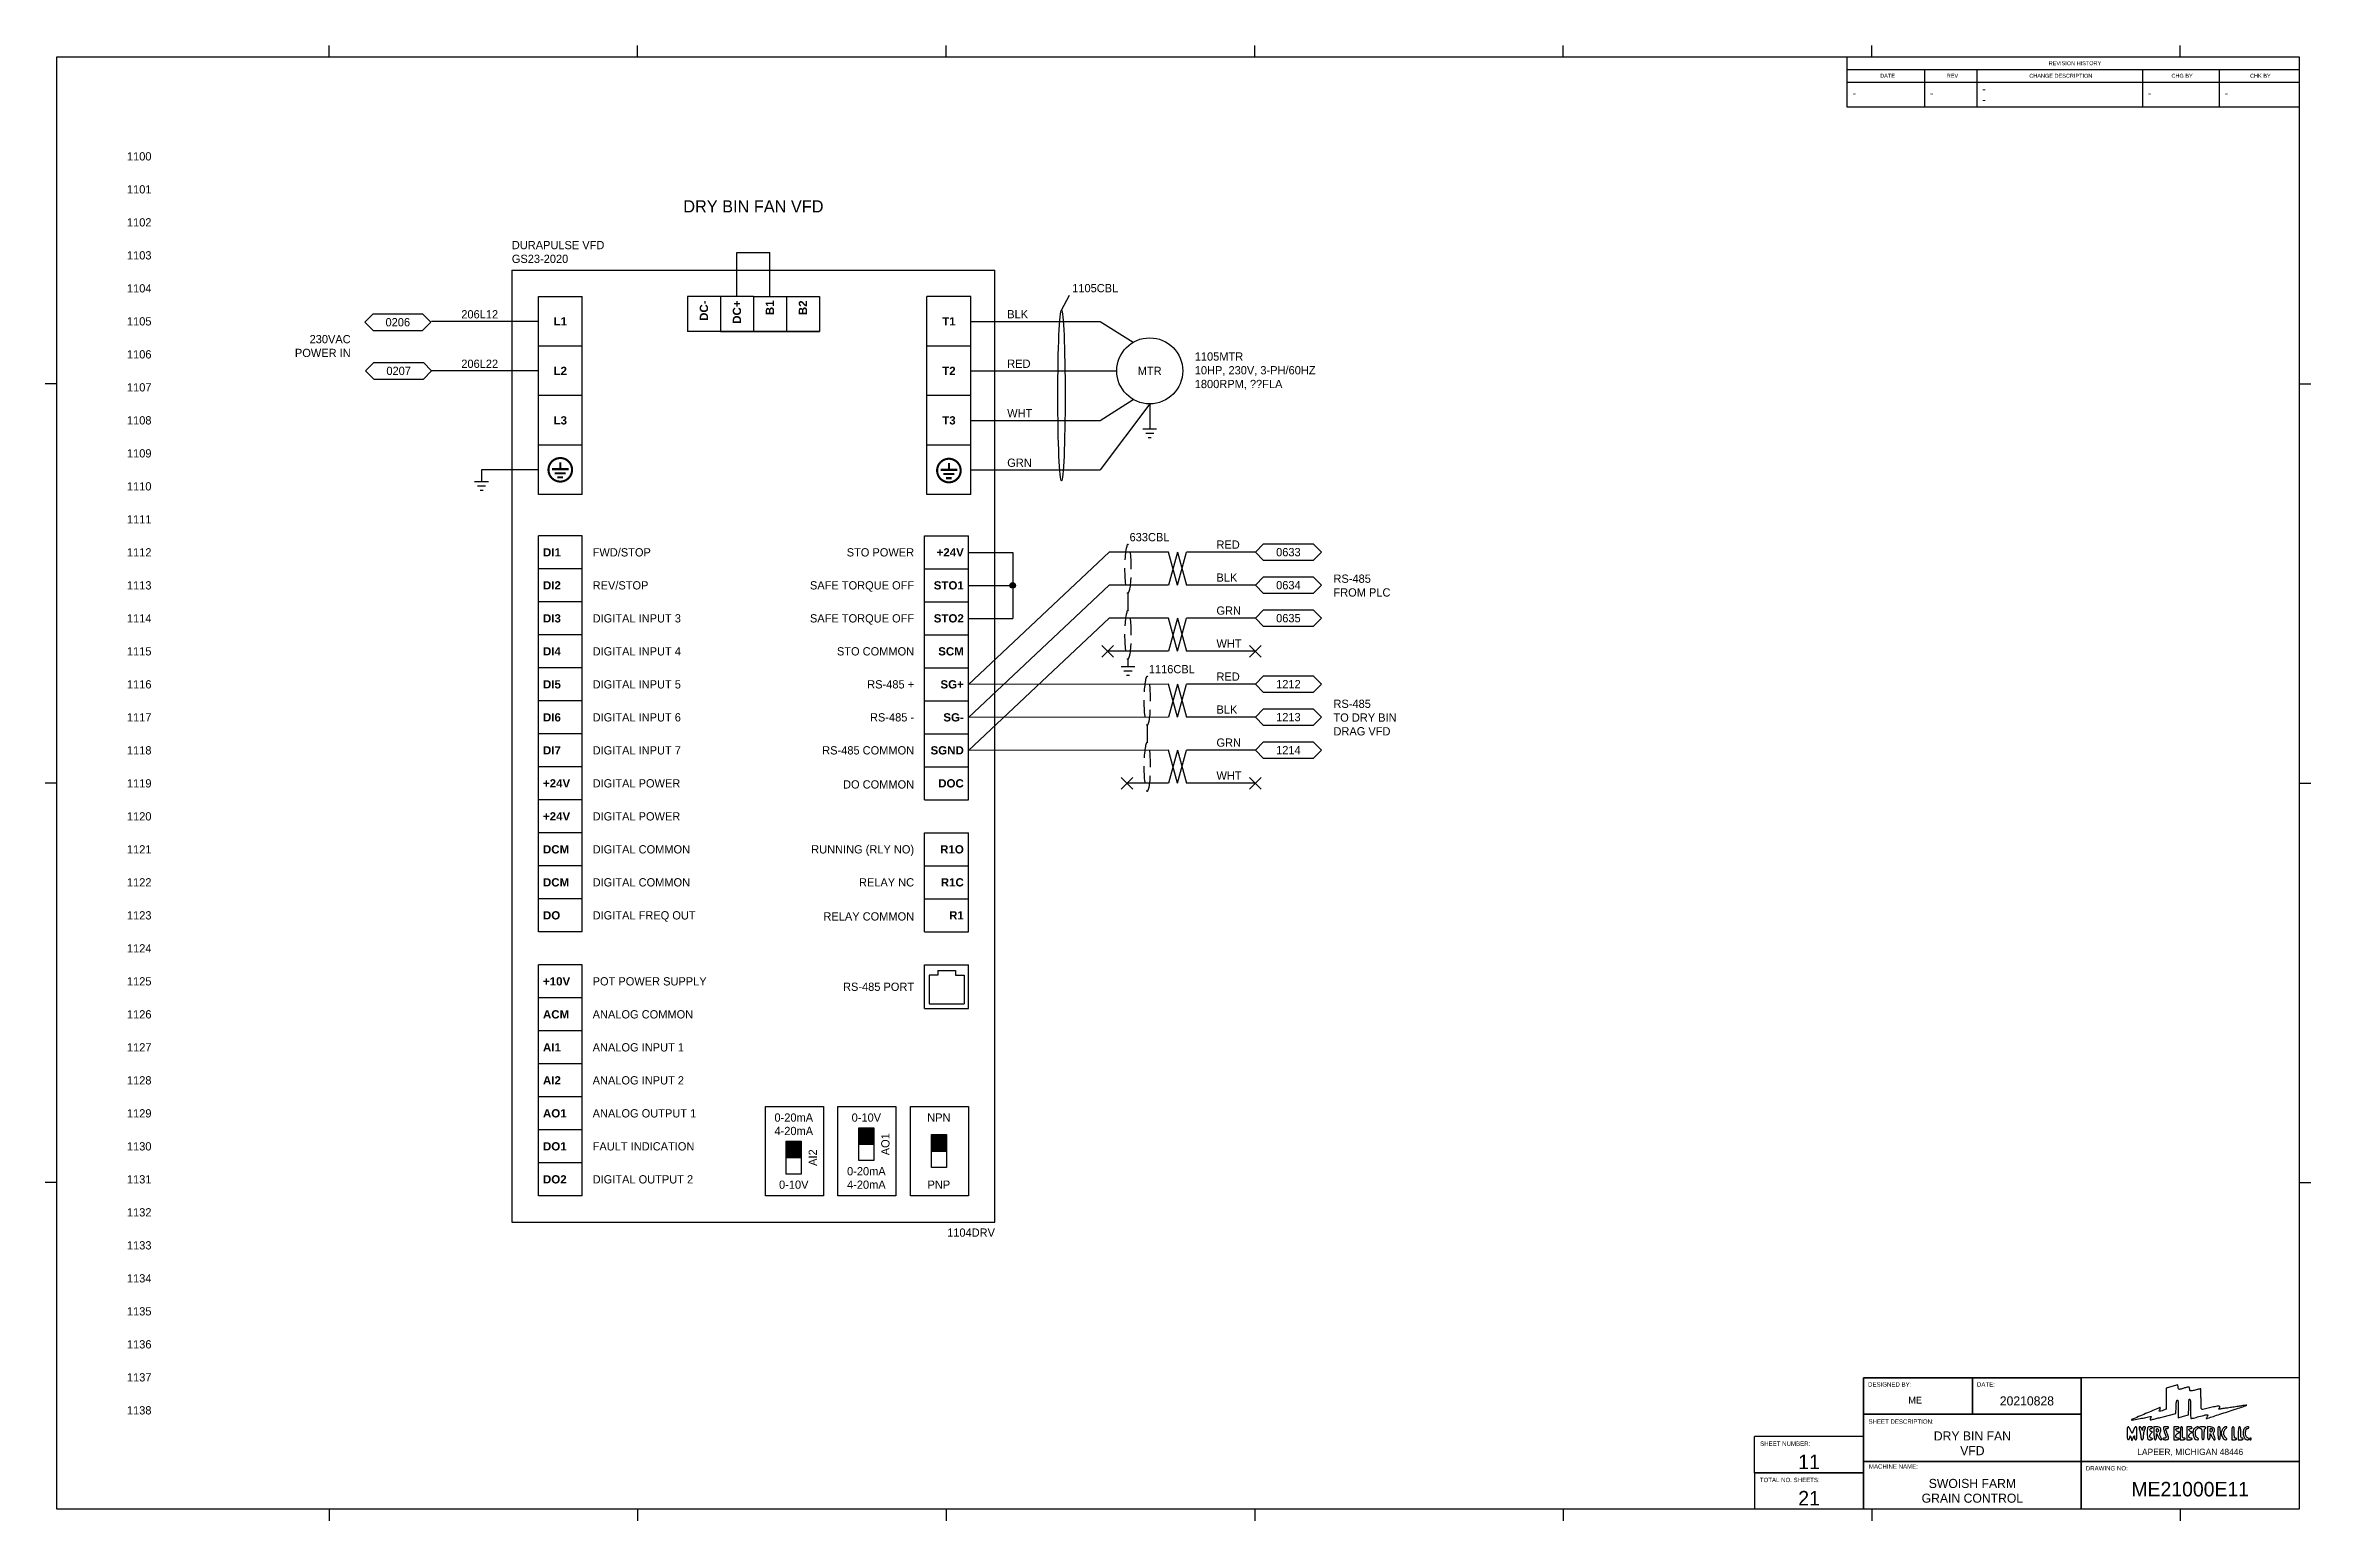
# Model space of a CAD drawing. Header units: inches. Extents: x -0.2 to 34.2, y -0.2 to 22.2.
import ezdxf
from ezdxf.enums import TextEntityAlignment as Align

# ---------------------------------------------------------------- set-up
doc = ezdxf.new("R2010")
doc.units = ezdxf.units.IN
doc.header["$MEASUREMENT"] = 0
doc.linetypes.add('DASHED2', pattern=[0.375, 0.25, -0.125])
for name, color, linetype in [('ATTRIBUTE', 3, 'Continuous'), ('ATTRIBUTES', 1, 'Continuous'), ('GRAPHIC', 2, 'Continuous'), ('TITLE BLOCK', 8, 'Continuous')]:
    doc.layers.add(name, color=color, linetype=linetype)
doc.styles.add('STYLE1', font='arialbd.ttf')
doc.styles.add('Text Style48', font='arial.ttf')
doc.styles.add('Title Block', font='arial.ttf')

# ---------------------------------------------------------------- blocks, each defined once
blk = doc.blocks.new('*U15')
for points in [[(32.054, -20.144), (31.965, -20.168), (31.965, -20.327), (31.965, -20.486), (31.923, -20.504, -0.011575), (31.883, -20.519, -0.123232), (31.867, -20.521, -0.429207), (31.861, -20.514, -0.075017), (31.868, -20.496, 0.016852), (31.873, -20.486, 0.025956), (31.876, -20.477, 0.023649), (31.878, -20.469, 0.279589), (31.877, -20.467, 0.284075), (31.868, -20.465, 0.000271), (31.655, -20.556, 0.000261), (31.442, -20.646, 0.53109), (31.441, -20.652, 0.246522), (31.448, -20.654, 0.00061), (31.546, -20.636, 0.004193), (31.64, -20.618, 0.007465), (31.717, -20.601, -0.015975), (31.734, -20.598, -0.282061), (31.739, -20.6, -0.273563), (31.739, -20.605, -0.015249), (31.732, -20.62, 0.017165), (31.727, -20.631, 0.026009), (31.723, -20.64, 0.023795), (31.721, -20.647, 0.264845), (31.722, -20.65, 0.252928), (31.726, -20.651, 0.000628), (31.781, -20.638, 0.003645), (31.845, -20.622, 0.002235), (31.919, -20.603), (32.112, -20.552), (32.115, -20.455, -0.010367), (32.118, -20.412, -0.026178), (32.122, -20.381, -0.031698), (32.127, -20.36, -0.239908), (32.134, -20.352, -0.419857), (32.142, -20.356, -0.045779), (32.146, -20.378, -0.024307), (32.149, -20.416, -0.005069), (32.15, -20.483), (32.15, -20.618), (32.226, -20.596), (32.303, -20.575), (32.307, -20.456, -0.006157), (32.312, -20.343, -0.658537), (32.322, -20.339, -0.186335), (32.333, -20.365, -0.005262), (32.334, -20.485, 0.005914), (32.335, -20.541, 0.009837), (32.337, -20.589, 0.003836), (32.34, -20.629, 0.391449), (32.343, -20.632, 0.061218), (32.35, -20.631, 0.00131), (32.382, -20.623, 0.002999), (32.42, -20.613, 0.002016), (32.463, -20.601, -0.003186), (32.559, -20.576, -0.067949), (32.588, -20.572, -0.478278), (32.595, -20.581, -0.088254), (32.586, -20.603, 0.012281), (32.576, -20.619, 0.091596), (32.573, -20.627, 0.398502), (32.575, -20.63, 0.138134), (32.581, -20.63, -0.003563), (32.594, -20.626, -0.00004), (32.681, -20.598, -0.000124), (32.78, -20.565, -0.000081), (32.896, -20.527, 0.001179), (33.01, -20.49, 0.001986), (33.105, -20.458, 0.000178), (33.19, -20.429, 0.555583), (33.19, -20.428, 0.236023), (33.187, -20.427, 0.000327), (33.126, -20.435, 0.002563), (33.057, -20.446, 0.001565), (32.976, -20.459, -0.003318), (32.894, -20.471, -0.005578), (32.826, -20.48, -0.001265), (32.767, -20.488, -0.449485), (32.764, -20.485, -0.11724), (32.765, -20.481, -0.028143), (32.768, -20.475, -0.027379), (32.773, -20.469, -0.024139), (32.779, -20.463, 0.467866), (32.777, -20.449, 0.180834), (32.756, -20.443, 0.025752), (32.684, -20.455, 0.002782), (32.521, -20.491, -0.190393), (32.506, -20.489, -0.219476), (32.497, -20.476, -0.042404), (32.494, -20.444, -0.002122), (32.494, -20.337, 0.001799), (32.493, -20.276, 0.003005), (32.493, -20.224, 0.000364), (32.492, -20.179, 0.422075), (32.491, -20.178, 0.051145), (32.488, -20.178, 0.000352), (32.469, -20.183, 0.00137), (32.446, -20.189, 0.000875), (32.42, -20.196, -0.007336), (32.36, -20.211, -0.089549), (32.337, -20.212, -0.269745), (32.326, -20.204, -0.098452), (32.322, -20.184, 0.096414), (32.318, -20.163, 0.269666), (32.307, -20.155, 0.097854), (32.284, -20.156, 0.009273), (32.231, -20.171, -0.006091), (32.178, -20.187, -0.11754), (32.161, -20.187, -0.279731), (32.152, -20.179, -0.043108), (32.147, -20.155), (32.144, -20.12)], [(31.376, -20.853, 0.007316), (31.376, -20.903, 0.03703), (31.379, -20.931, 0.08138), (31.385, -20.946, 0.273713), (31.393, -20.951, 0.168316), (31.4, -20.949, 0.08124), (31.407, -20.942, 0.064959), (31.412, -20.931, 0.046944), (31.415, -20.918, -0.004779), (31.419, -20.895, -0.516008), (31.421, -20.894, -0.198593), (31.424, -20.897, -0.002061), (31.433, -20.927), (31.446, -20.97), (31.465, -20.927, -0.002235), (31.478, -20.897, -0.18041), (31.482, -20.894, -0.528171), (31.484, -20.895, -0.006158), (31.485, -20.918, 0.041084), (31.487, -20.932, 0.082191), (31.491, -20.943, 0.115162), (31.497, -20.949, 0.148642), (31.505, -20.951, 0.258593), (31.514, -20.946, 0.093584), (31.519, -20.932, 0.039364), (31.522, -20.905, 0.006994), (31.523, -20.853, 0.013793), (31.521, -20.779, 0.202366), (31.51, -20.756, 0.473475), (31.494, -20.759, 0.029852), (31.47, -20.807), (31.448, -20.859), (31.425, -20.807, 0.025807), (31.401, -20.761, 0.482182), (31.387, -20.759, 0.196031), (31.377, -20.78, 0.011101)], [(31.567, -20.819, -0.011228), (31.574, -20.847, -0.010219), (31.579, -20.875, -0.010287), (31.583, -20.9, -0.032245), (31.584, -20.918, 0.039687), (31.586, -20.932, 0.085127), (31.589, -20.943, 0.122098), (31.595, -20.949, 0.146572), (31.603, -20.951, 0.173501), (31.611, -20.948, 0.129272), (31.617, -20.94, 0.071071), (31.62, -20.926, 0.021401), (31.621, -20.904, -0.029143), (31.623, -20.882, -0.015863), (31.627, -20.855, -0.015759), (31.632, -20.828, -0.024047), (31.639, -20.806, 0.006971), (31.65, -20.774, 0.108397), (31.651, -20.762, 0.306008), (31.646, -20.757, 0.065683), (31.633, -20.755, 0.079521), (31.622, -20.757, 0.130985), (31.615, -20.762, 0.118265), (31.61, -20.77, 0.05793), (31.608, -20.783), (31.607, -20.81), (31.594, -20.783, 0.041935), (31.588, -20.772, 0.047128), (31.58, -20.763, 0.052891), (31.572, -20.757, 0.139403), (31.565, -20.755, 0.270303), (31.559, -20.759, 0.136249), (31.557, -20.768, 0.049563), (31.559, -20.786, 0.008812)], [(31.681, -20.795, 0.020019), (31.679, -20.815, 0.008766), (31.679, -20.841, 0.008659), (31.679, -20.868, 0.011456), (31.681, -20.894, 0.012553), (31.684, -20.929, 0.119947), (31.69, -20.943, 0.198295), (31.7, -20.95, 0.045204), (31.721, -20.951, 0.032751), (31.735, -20.951, 0.050337), (31.746, -20.948, 0.065043), (31.754, -20.944, 0.249719), (31.757, -20.939, 0.148195), (31.755, -20.934, 0.098894), (31.751, -20.93, 0.082425), (31.745, -20.928, 0.064853), (31.738, -20.927, -0.299278), (31.724, -20.918, -0.111821), (31.72, -20.894, -0.087579), (31.726, -20.866, -0.134363), (31.741, -20.846, 0.005777), (31.755, -20.835, 0.22845), (31.757, -20.832, 0.395521), (31.755, -20.83, 0.011517), (31.741, -20.829, -0.224035), (31.726, -20.822, -0.153467), (31.72, -20.804, -0.166632), (31.724, -20.787, -0.247969), (31.738, -20.779, 0.064853), (31.745, -20.779, 0.082425), (31.751, -20.776, 0.098894), (31.755, -20.772, 0.148195), (31.757, -20.767, 0.249255), (31.754, -20.762, 0.065248), (31.746, -20.758, 0.050468), (31.735, -20.756, 0.032852), (31.721, -20.755, 0.039619), (31.701, -20.756, 0.15851), (31.691, -20.762, 0.139501), (31.685, -20.773, 0.028245)], [(31.781, -20.853, 0.006994), (31.782, -20.905, 0.039364), (31.785, -20.932, 0.093584), (31.79, -20.946, 0.258593), (31.8, -20.951, 0.171382), (31.808, -20.949, 0.12597), (31.814, -20.941, 0.071752), (31.817, -20.927, 0.023085), (31.819, -20.905), (31.819, -20.859), (31.843, -20.905, 0.029092), (31.854, -20.923, 0.036571), (31.866, -20.938, 0.03977), (31.877, -20.948, 0.167418), (31.886, -20.951, 0.107056), (31.895, -20.95, 0.307114), (31.898, -20.945, 0.098199), (31.895, -20.935, 0.009507), (31.884, -20.912, -0.028488), (31.874, -20.89, -0.074064), (31.87, -20.872, -0.074591), (31.872, -20.855, -0.029202), (31.879, -20.832, 0.067378), (31.886, -20.797, 0.179306), (31.879, -20.774, 0.173835), (31.859, -20.759, 0.062714), (31.823, -20.755), (31.781, -20.755)], [(31.849, -20.81, -0.063462), (31.848, -20.819, -0.063483), (31.844, -20.828, -0.069477), (31.839, -20.834, -0.116646), (31.833, -20.838, -0.186684), (31.827, -20.838, -0.16323), (31.822, -20.833, -0.092267), (31.819, -20.824, -0.034783), (31.818, -20.81, -0.034783), (31.819, -20.797, -0.092267), (31.822, -20.787, -0.16323), (31.827, -20.783, -0.186684), (31.833, -20.783, -0.116646), (31.839, -20.786, -0.069477), (31.844, -20.793, -0.063483), (31.848, -20.801, -0.063462)], [(31.924, -20.764, 0.185345), (31.923, -20.771, 0.012116), (31.927, -20.791, 0.016298), (31.933, -20.814, 0.011366), (31.942, -20.841, -0.004936), (31.961, -20.896, -0.082876), (31.964, -20.915, -0.305016), (31.958, -20.924, -0.093948), (31.941, -20.927, 0.048028), (31.931, -20.928, 0.068025), (31.923, -20.93, 0.088204), (31.918, -20.934, 0.191087), (31.916, -20.939, 0.277684), (31.919, -20.944, 0.052312), (31.929, -20.948, 0.042582), (31.943, -20.951, 0.027026), (31.959, -20.951, 0.060806), (31.989, -20.948, 0.293992), (32, -20.936, 0.120504), (31.999, -20.912, 0.008947), (31.978, -20.849, -0.003873), (31.963, -20.803, -0.079133), (31.961, -20.788, -0.31512), (31.965, -20.782, -0.087652), (31.978, -20.779, 0.04941), (31.988, -20.779, 0.069405), (31.995, -20.776, 0.089576), (32, -20.772, 0.186826), (32.002, -20.767, 0.359992), (31.995, -20.758, 0.038107), (31.966, -20.755, 0.037892), (31.937, -20.756, 0.229395)], [(32.082, -20.853), (32.082, -20.951), (32.122, -20.951, 0.029145), (32.137, -20.951, 0.045523), (32.15, -20.948, 0.057272), (32.159, -20.944, 0.26699), (32.162, -20.939, 0.191087), (32.16, -20.934, 0.088204), (32.155, -20.93, 0.068025), (32.147, -20.928, 0.048028), (32.137, -20.927, -0.22988), (32.119, -20.918, -0.177271), (32.112, -20.897, -0.131929), (32.12, -20.87, -0.130712), (32.14, -20.852), (32.167, -20.837), (32.14, -20.827, -0.104724), (32.121, -20.815, -0.188258), (32.113, -20.799, -0.257133), (32.12, -20.785, -0.155961), (32.137, -20.779, 0.048028), (32.147, -20.779, 0.068025), (32.155, -20.776, 0.088204), (32.16, -20.772, 0.191087), (32.162, -20.767, 0.266956), (32.159, -20.762, 0.057262), (32.15, -20.758, 0.04552), (32.137, -20.756, 0.029145), (32.122, -20.755), (32.082, -20.755)], [(32.18, -20.853), (32.18, -20.951), (32.213, -20.951, 0.034237), (32.227, -20.951, 0.039166), (32.239, -20.948, 0.042873), (32.249, -20.944, 0.138974), (32.254, -20.939, 0.21303), (32.255, -20.935, 0.177792), (32.252, -20.93, 0.099774), (32.245, -20.928, 0.045834), (32.235, -20.927, -0.117317), (32.221, -20.923, -0.215978), (32.214, -20.914, -0.069512), (32.211, -20.894, -0.005651), (32.213, -20.841, 0.00763), (32.215, -20.795, 0.04558), (32.213, -20.772, 0.116497), (32.208, -20.759, 0.240237), (32.199, -20.755, 0.258373), (32.19, -20.76, 0.093426), (32.184, -20.774, 0.039346), (32.181, -20.802, 0.006998)], [(32.279, -20.853), (32.279, -20.951), (32.319, -20.951, 0.029145), (32.334, -20.951, 0.045523), (32.347, -20.948, 0.057272), (32.356, -20.944, 0.26699), (32.359, -20.939, 0.191087), (32.357, -20.934, 0.088204), (32.351, -20.93, 0.068025), (32.343, -20.928, 0.048028), (32.334, -20.927, -0.22988), (32.316, -20.918, -0.177271), (32.309, -20.897, -0.131929), (32.317, -20.87, -0.130712), (32.337, -20.852), (32.364, -20.837), (32.337, -20.827, -0.073774), (32.317, -20.817, -0.21909), (32.31, -20.804, -0.256412), (32.316, -20.791, -0.092814), (32.334, -20.783, 0.062734), (32.355, -20.775, 0.412254), (32.357, -20.765, 0.231771), (32.346, -20.757, 0.040045), (32.319, -20.755), (32.279, -20.755)], [(32.395, -20.779, 0.157965), (32.373, -20.824, 0.093693), (32.375, -20.883, 0.104867), (32.397, -20.933, 0.238867), (32.433, -20.951, 0.067597), (32.45, -20.949, 0.342889), (32.456, -20.942, 0.213846), (32.451, -20.931, 0.037361), (32.432, -20.917, -0.080305), (32.421, -20.907, -0.081907), (32.413, -20.894, -0.063489), (32.409, -20.877, -0.027883), (32.408, -20.853, -0.027883), (32.409, -20.829, -0.063489), (32.413, -20.812, -0.081907), (32.421, -20.799, -0.080305), (32.432, -20.789, 0.025323), (32.442, -20.782, 0.03201), (32.45, -20.775, 0.033519), (32.455, -20.769, 0.163755), (32.457, -20.764, 0.339728), (32.451, -20.756, 0.126675), (32.435, -20.756, 0.075222), (32.414, -20.765, 0.060543)], [(32.469, -20.767, 0.148195), (32.471, -20.772, 0.098894), (32.475, -20.776, 0.082425), (32.481, -20.779, 0.064853), (32.488, -20.779, -0.241448), (32.497, -20.784, -0.103378), (32.502, -20.797, -0.044348), (32.505, -20.821, -0.008455), (32.506, -20.865, 0.008455), (32.507, -20.91, 0.044348), (32.51, -20.934, 0.103378), (32.515, -20.947, 0.241448), (32.524, -20.951, 0.241448), (32.533, -20.947, 0.103378), (32.539, -20.934, 0.044348), (32.542, -20.91, 0.008455), (32.543, -20.865, -0.01259), (32.544, -20.832, -0.022889), (32.546, -20.804, -0.020168), (32.55, -20.783, -0.350432), (32.555, -20.779, 0.099038), (32.56, -20.779, 0.097945), (32.564, -20.776, 0.097945), (32.566, -20.772, 0.099038), (32.567, -20.767, 0.295869), (32.564, -20.762, 0.04382), (32.553, -20.758, 0.037669), (32.537, -20.756, 0.023598), (32.518, -20.755, 0.023598), (32.499, -20.756, 0.037669), (32.484, -20.758, 0.04382), (32.472, -20.762, 0.295869)], [(32.592, -20.852, 0.00721), (32.593, -20.903, 0.036993), (32.596, -20.931, 0.081942), (32.601, -20.946, 0.273266), (32.61, -20.951, 0.189289), (32.618, -20.948, 0.095755), (32.624, -20.94, 0.061849), (32.629, -20.925, 0.026537), (32.631, -20.905), (32.635, -20.859), (32.659, -20.905, 0.032145), (32.682, -20.944, 0.245611), (32.7, -20.953, 0.484084), (32.708, -20.943, 0.042423), (32.696, -20.906, -0.020374), (32.687, -20.881, -0.065919), (32.684, -20.863, -0.085082), (32.685, -20.848, -0.050766), (32.692, -20.831, 0.105404), (32.7, -20.803, 0.180604), (32.694, -20.781, 0.147367), (32.672, -20.765, 0.064415), (32.637, -20.757), (32.592, -20.753)], [(32.664, -20.807, -0.041303), (32.661, -20.818, -0.056112), (32.657, -20.827, -0.069458), (32.652, -20.833, -0.193098), (32.647, -20.835, -0.193098), (32.642, -20.833, -0.069458), (32.637, -20.827, -0.056112), (32.633, -20.818, -0.041303), (32.631, -20.807, -0.04615), (32.63, -20.795, -0.12236), (32.633, -20.786, -0.161672), (32.639, -20.781, -0.100145), (32.647, -20.779, -0.100145), (32.656, -20.781, -0.161672), (32.662, -20.786, -0.12236), (32.664, -20.795, -0.04615)], [(32.75, -20.853, 0.008462), (32.752, -20.9, 0.032832), (32.756, -20.929, 0.057973), (32.762, -20.946, 0.291159), (32.77, -20.951, 0.293716), (32.778, -20.946, 0.065472), (32.783, -20.93, 0.03385), (32.786, -20.902, 0.007802), (32.787, -20.853, 0.006304), (32.786, -20.799, 0.045192), (32.783, -20.773, 0.124489), (32.777, -20.76, 0.220503), (32.766, -20.755, 0.218721), (32.756, -20.76, 0.136927), (32.75, -20.772, 0.046094), (32.748, -20.798, 0.005761)], [(32.843, -20.764, 0.094659), (32.828, -20.779, 0.041125), (32.814, -20.803, 0.040818), (32.804, -20.829, 0.069353), (32.801, -20.853, 0.081353), (32.806, -20.885, 0.058894), (32.822, -20.918, 0.062991), (32.842, -20.943, 0.192104), (32.863, -20.951, 0.039041), (32.881, -20.95, 0.371636), (32.885, -20.945, 0.182794), (32.882, -20.935, 0.013412), (32.862, -20.915, -0.061571), (32.853, -20.902, -0.039751), (32.845, -20.886, -0.039427), (32.84, -20.869, -0.055778), (32.838, -20.853, -0.055778), (32.84, -20.837, -0.039427), (32.845, -20.82, -0.039751), (32.853, -20.804, -0.061571), (32.862, -20.792, 0.01161), (32.872, -20.782, 0.016057), (32.88, -20.773, 0.012597), (32.886, -20.765, 0.157369), (32.887, -20.761, 0.356709), (32.883, -20.756, 0.068557), (32.871, -20.755, 0.056583), (32.855, -20.758, 0.072396)], [(32.961, -20.853), (32.961, -20.951), (32.997, -20.951, 0.031626), (33.012, -20.951, 0.048861), (33.023, -20.948, 0.06271), (33.032, -20.944, 0.254951), (33.034, -20.939, 0.148195), (33.033, -20.934, 0.098894), (33.029, -20.93, 0.082425), (33.023, -20.928, 0.064853), (33.016, -20.927, -0.241448), (33.007, -20.922, -0.103378), (33.001, -20.909, -0.044348), (32.998, -20.885, -0.008455), (32.997, -20.841, 0.008455), (32.997, -20.796, 0.044348), (32.994, -20.772, 0.103378), (32.988, -20.76, 0.241448), (32.979, -20.755, 0.258593), (32.97, -20.76, 0.093584), (32.964, -20.774, 0.039364), (32.961, -20.802, 0.006994)], [(33.059, -20.853), (33.059, -20.951), (33.096, -20.951, 0.031626), (33.11, -20.951, 0.048861), (33.122, -20.948, 0.06271), (33.13, -20.944, 0.254951), (33.133, -20.939, 0.148195), (33.131, -20.934, 0.098894), (33.127, -20.93, 0.082425), (33.121, -20.928, 0.064853), (33.114, -20.927, -0.241448), (33.105, -20.922, -0.103378), (33.099, -20.909, -0.044348), (33.096, -20.885, -0.008455), (33.096, -20.841, 0.008455), (33.095, -20.796, 0.044348), (33.092, -20.772, 0.103378), (33.086, -20.76, 0.241448), (33.077, -20.755, 0.258593), (33.068, -20.76, 0.093584), (33.063, -20.774, 0.039364), (33.06, -20.802, 0.006994)], [(33.152, -20.782, 0.126643), (33.134, -20.83, 0.08921), (33.138, -20.888, 0.103093), (33.16, -20.935, 0.231798), (33.195, -20.951, 0.067597), (33.212, -20.949, 0.342889), (33.218, -20.942, 0.213846), (33.213, -20.931, 0.037361), (33.194, -20.917, -0.194574), (33.173, -20.889, -0.074599), (33.169, -20.84, -0.083057), (33.179, -20.795, -0.305325), (33.201, -20.779, 0.070083), (33.208, -20.779, 0.085896), (33.214, -20.776, 0.100138), (33.217, -20.772, 0.138107), (33.219, -20.767, 0.324907), (33.211, -20.757, 0.134586), (33.192, -20.756, 0.087499), (33.169, -20.765, 0.097748)], [(33.231, -20.939, 0.099038), (33.232, -20.944, 0.097945), (33.234, -20.948, 0.097945), (33.238, -20.951, 0.099038), (33.243, -20.951, 0.099038), (33.248, -20.951, 0.097945), (33.252, -20.948, 0.097945), (33.255, -20.944, 0.099038), (33.255, -20.939, 0.099038), (33.255, -20.934, 0.097945), (33.252, -20.93, 0.097945), (33.248, -20.928, 0.099038), (33.243, -20.927, 0.099038), (33.238, -20.928, 0.097945), (33.234, -20.93, 0.097945), (33.232, -20.934, 0.099038)]]:
    blk.add_lwpolyline(points, format="xyb", close=True)
at = {"layer": 'TITLE BLOCK'}
for p, q in [((0, -22.002), (0, 0)), ((0, 0), (33.98, 0)), ((4.125, 0), (4.125, 0.176)), ((8.801, 0), (8.801, 0.176)), ((13.476, 0), (13.476, 0.176)), ((18.152, 0), (18.152, 0.176)), ((22.827, 0), (22.827, 0.176)), ((27.131, -0.763), (27.131, 0)), ((27.503, 0), (27.503, 0.176)), ((32.178, 0), (32.178, 0.176)), ((33.98, 0), (33.98, -22.002)), ((27.131, -0.19), (28.303, -0.19)), ((27.136, 0), (33.98, 0)), ((28.303, -0.19), (28.303, -0.38)), ((28.303, -0.19), (29.095, -0.19)), ((28.303, -0.19), (28.303, -0.38)), ((29.095, -0.19), (29.095, -0.38)), ((29.095, -0.19), (31.608, -0.19)), ((29.095, -0.19), (29.095, -0.38)), ((31.608, -0.19), (31.608, -0.38)), ((31.608, -0.19), (32.77, -0.19)), ((31.608, -0.19), (31.608, -0.38)), ((32.77, -0.19), (32.77, -0.38)), ((32.77, -0.19), (33.98, -0.19)), ((32.77, -0.19), (32.77, -0.38)), ((33.98, 0), (33.98, -0.763)), ((27.131, -0.38), (28.303, -0.38)), ((28.303, -0.38), (28.303, -0.763)), ((28.303, -0.38), (29.095, -0.38)), ((28.303, -0.38), (28.303, -0.763)), ((29.095, -0.38), (29.095, -0.763)), ((29.095, -0.38), (31.608, -0.38)), ((29.095, -0.38), (29.095, -0.763)), ((31.608, -0.38), (31.608, -0.763)), ((31.608, -0.38), (32.77, -0.38)), ((31.608, -0.38), (31.608, -0.763)), ((32.77, -0.38), (32.77, -0.763)), ((32.77, -0.38), (33.98, -0.38)), ((32.77, -0.38), (32.77, -0.763)), ((33.98, -0.763), (27.131, -0.763)), ((0, -4.951), (-0.176, -4.951)), ((33.98, -4.951), (34.156, -4.951)), ((0, -11.001), (-0.176, -11.001)), ((33.98, -11.001), (34.156, -11.001)), ((0, -17.052), (-0.176, -17.052)), ((33.98, -17.052), (34.156, -17.052)), ((33.98, -20.012), (30.68, -20.012)), ((27.379, -20.902), (25.729, -20.902)), ((25.729, -21.452), (25.729, -20.902)), ((25.729, -21.452), (25.729, -22.002)), ((33.98, -22.002), (0, -22.002)), ((4.125, -22.002), (4.125, -22.178)), ((8.801, -22.002), (8.801, -22.178)), ((13.476, -22.002), (13.476, -22.178)), ((18.152, -22.002), (18.152, -22.178)), ((22.827, -22.002), (22.827, -22.178)), ((27.503, -22.002), (27.503, -22.178)), ((32.178, -22.002), (32.178, -22.178))]:
    blk.add_line(p, q, dxfattribs=at)
at = {"layer": 'TITLE BLOCK', "linetype": 'Continuous', "lineweight": 35}
for p, q in [((27.379, -22.002), (27.379, -20.012)), ((27.379, -20.012), (30.68, -20.012)), ((29.029, -20.012), (29.029, -20.562)), ((30.68, -22.002), (30.68, -20.012)), ((27.379, -20.562), (30.68, -20.562)), ((27.379, -21.282), (30.68, -21.282)), ((30.68, -21.282), (33.98, -21.282)), ((25.729, -21.452), (27.379, -21.452))]:
    blk.add_line(p, q, dxfattribs=at)
blk.add_text('LAPEER, MICHIGAN 48446', height=0.09563).set_placement((32.33, -21.136), align=Align.MIDDLE_CENTER)
at = {"layer": 'ATTRIBUTE'}
for p in [(27.212, -0.61), (28.384, -0.61), (29.176, -0.546), (29.176, -0.71), (31.689, -0.61), (32.851, -0.61)]:
    blk.add_text('-', height=0.125, dxfattribs=at).set_placement(p)
blk.add_text('ME', height=0.1031, dxfattribs=at).set_placement((28.162, -20.352), align=Align.MIDDLE_CENTER)
for tag, height, p in [('DESDATE', 0.138, (29.855, -20.363)), ('DESCRIPTION1', 0.138, (29.029, -20.894)), ('SHEET', 0.22, (26.554, -21.287)), ('DESCRIPTION2', 0.138, (29.029, -21.117)), ('MACHNAME1', 0.138, (29.029, -21.614)), ('DRAWINGNUM', 0.22, (32.33, -21.7)), ('MACHNAME2', 0.138, (29.029, -21.837))]:
    blk.add_attdef(tag, text='', height=height, dxfattribs=at).set_placement(p, align=Align.MIDDLE)
blk.add_attdef('TOTAL', text='', height=0.22, dxfattribs=at).set_placement((26.554, -21.837), align=Align.MIDDLE_CENTER)
at = {"layer": 'TITLE BLOCK'}
for s, insert, char_height, attachment_point, style in [('DATE', (27.632, -0.315), 0.06, 7, 'Text Style48'), ('REV', (28.641, -0.315), 0.06, 7, 'Text Style48'), ('CHANGE DESCRIPTION', (29.892, -0.316), 0.06, 7, 'Text Style48'), ('REVISION HISTORY', (30.185, -0.126), 0.06, 7, 'Text Style48'), ('CHG BY', (32.046, -0.316), 0.06, 7, 'Text Style48'), ('CHK BY', (33.237, -0.316), 0.06, 7, 'Text Style48'), ('DESIGNED BY:', (27.448, -20.081), 0.06601, 1, 'Title Block'), ('DATE:', (29.098, -20.081), 0.066, 1, 'Title Block'), ('SHEET DESCRIPTION:', (27.454, -20.643), 0.06601, 1, 'Title Block'), ('SHEET NUMBER:', (25.813, -20.978), 0.06601, 1, 'Title Block'), ('TOTAL NO. SHEETS:', (25.808, -21.528), 0.06601, 1, 'Title Block'), ('MACHINE NAME:', (27.461, -21.324), 0.06601, 1, 'Title Block')]:
    blk.add_mtext(s, dxfattribs=dict(at, insert=insert, char_height=char_height, attachment_point=attachment_point, style=style))
at = {"layer": 'TITLE BLOCK', "insert": (30.748, -21.351), "char_height": 0.06601, "width": 0.63532, "attachment_point": 1, "style": 'Title Block'}
blk.add_mtext('DRAWING NO:', dxfattribs=at)
blk = doc.blocks.new('WIRE REFERENCE')
at = {"color": 4}
for p, q in [((0.125, 0.125), (0, 0)), ((0.125, -0.125), (0, 0)), ((0.125, 0.125), (0.875, 0.125)), ((0.875, 0.125), (1, 0)), ((0.875, -0.125), (1, 0)), ((0.125, -0.125), (0.875, -0.125))]:
    blk.add_line(p, q, dxfattribs=at)
blk.add_attdef('LNXXXX', text='', height=0.125, dxfattribs=at).set_placement((0.5, 0), align=Align.MIDDLE_CENTER)
blk = doc.blocks.new('GROUND SYMBOL')
at = {"layer": 'GRAPHIC'}
for p, q in [((0, 0), (0, -0.178)), ((-0.105, -0.178), (0.105, -0.178)), ((-0.061, -0.243), (0.061, -0.243)), ((-0.023, -0.308), (0.023, -0.308))]:
    blk.add_line(p, q, dxfattribs=at)
blk = doc.blocks.new('WIRE NODE')
h = blk.add_hatch(color=256)
edge = h.paths.add_edge_path()
edge.add_arc((0, 0), 0.0428, 0, 360)
blk.add_circle((0, 0), 0.0428)
blk = doc.blocks.new('DURAPULSE_VFD')
h = blk.add_hatch(color=256)
h.dxf.hatch_style = 1
h.paths.add_polyline_path([(5.085, -12.219), (4.856, -12.219), (4.856, -12.468), (5.085, -12.468)])
h = blk.add_hatch(color=256)
h.dxf.hatch_style = 1
h.paths.add_polyline_path([(6.184, -12.323), (5.956, -12.323), (5.956, -12.572), (6.184, -12.572)])
h = blk.add_hatch(color=256)
h.dxf.hatch_style = 1
h.paths.add_polyline_path([(3.985, -12.422), (3.757, -12.422), (3.757, -12.671), (3.985, -12.671)])
at = {"color": 2}
for p, q in [((-0.402, 0.777), (-0.402, -13.651)), ((-0.402, 0.777), (6.92, 0.777)), ((6.92, -13.651), (6.92, 0.777)), ((-0.402, -13.651), (6.92, -13.651))]:
    blk.add_line(p, q, dxfattribs=at)
for p, q in [((0, -0.375), (0, 0.375)), ((0, 0.375), (0.665, 0.375)), ((0.665, -0.375), (0.665, 0.375)), ((2.759, 0.375), (2.259, 0.375)), ((2.259, 0.375), (2.259, -0.154)), ((3.259, 0.375), (2.759, 0.375)), ((2.759, 0.375), (2.759, -0.154)), ((3.259, 0.375), (3.259, -0.154)), ((3.259, 0.375), (3.259, -0.154)), ((3.259, 0.375), (3.759, 0.375)), ((3.759, 0.375), (3.759, -0.154)), ((3.759, 0.375), (4.259, 0.375)), ((4.259, 0.375), (4.259, -0.154)), ((5.889, -0.375), (5.889, 0.375)), ((6.554, 0.375), (5.889, 0.375)), ((6.554, -0.375), (6.554, 0.375)), ((2.759, -0.154), (2.259, -0.154)), ((3.259, -0.154), (2.759, -0.154)), ((2.759, -0.154), (3.259, -0.154)), ((4.259, -0.154), (3.259, -0.154)), ((3.259, -0.154), (3.759, -0.154)), ((3.759, -0.154), (4.259, -0.154)), ((0.665, -0.375), (0, -0.375)), ((0, -1.125), (0, -0.375)), ((0.665, -1.125), (0.665, -0.375)), ((5.889, -1.125), (5.889, -0.375)), ((6.554, -0.375), (5.889, -0.375)), ((6.554, -1.125), (6.554, -0.375)), ((0, -1.875), (0, -1.125)), ((0.665, -1.125), (0, -1.125)), ((0.665, -1.875), (0.665, -1.125)), ((6.554, -1.125), (5.889, -1.125)), ((5.889, -1.875), (5.889, -1.125)), ((6.554, -1.875), (6.554, -1.125)), ((0, -2.625), (0, -1.875)), ((0.665, -1.875), (0, -1.875)), ((0.665, -2.625), (0.665, -1.875)), ((6.554, -1.875), (5.889, -1.875)), ((5.889, -2.625), (5.889, -1.875)), ((6.554, -2.625), (6.554, -1.875)), ((0.665, -2.625), (0, -2.625)), ((6.554, -2.625), (5.889, -2.625)), ((6.554, -2.625), (6.025, -2.625)), ((0, -3.75), (0, -3.25)), ((0.665, -3.25), (0, -3.25)), ((0.665, -3.75), (0.665, -3.25)), ((5.854, -3.75), (5.854, -3.25)), ((5.854, -3.25), (6.518, -3.25)), ((6.518, -3.75), (6.518, -3.25)), ((0.665, -3.75), (0, -3.75)), ((0, -4.25), (0, -3.75)), ((0.665, -4.25), (0.665, -3.75)), ((5.854, -3.75), (6.518, -3.75)), ((5.854, -4.25), (5.854, -3.75)), ((6.518, -4.25), (6.518, -3.75)), ((0.665, -4.25), (0, -4.25)), ((0, -4.75), (0, -4.25)), ((0.665, -4.75), (0.665, -4.25)), ((5.854, -4.25), (6.518, -4.25)), ((5.854, -4.75), (5.854, -4.25)), ((6.518, -4.75), (6.518, -4.25)), ((0.665, -4.75), (0, -4.75)), ((0, -5.25), (0, -4.75)), ((0.665, -5.25), (0.665, -4.75)), ((5.854, -4.75), (6.518, -4.75)), ((5.854, -5.25), (5.854, -4.75)), ((6.518, -5.25), (6.518, -4.75)), ((0.665, -5.25), (0, -5.25)), ((0, -5.75), (0, -5.25)), ((0.665, -5.75), (0.665, -5.25)), ((5.854, -5.25), (6.518, -5.25)), ((5.854, -5.75), (5.854, -5.25)), ((6.518, -5.75), (6.518, -5.25)), ((0.665, -5.75), (0, -5.75)), ((0, -6.25), (0, -5.75)), ((0.665, -6.25), (0.665, -5.75)), ((5.854, -5.75), (6.518, -5.75)), ((5.854, -6.25), (5.854, -5.75)), ((6.518, -6.25), (6.518, -5.75)), ((0.665, -6.25), (0, -6.25)), ((0, -6.75), (0, -6.25)), ((0.665, -6.75), (0.665, -6.25)), ((5.854, -6.25), (6.518, -6.25)), ((5.854, -6.75), (5.854, -6.25)), ((6.518, -6.75), (6.518, -6.25)), ((0, -7.25), (0, -6.75)), ((0.665, -6.75), (0, -6.75)), ((0.665, -7.25), (0.665, -6.75)), ((5.854, -7.25), (5.854, -6.75)), ((5.854, -6.75), (6.518, -6.75)), ((6.518, -7.25), (6.518, -6.75)), ((0.665, -7.25), (0, -7.25)), ((0, -7.75), (0, -7.25)), ((0.665, -7.75), (0.665, -7.25)), ((5.854, -7.25), (6.518, -7.25)), ((0.665, -7.75), (0, -7.75)), ((0, -8.25), (0, -7.75)), ((0.665, -8.25), (0.665, -7.75)), ((5.854, -7.75), (6.518, -7.75)), ((5.854, -8.25), (5.854, -7.75)), ((6.518, -8.25), (6.518, -7.75)), ((0, -8.75), (0, -8.25)), ((0.665, -8.25), (0, -8.25)), ((0.665, -8.75), (0.665, -8.25)), ((5.854, -8.25), (6.518, -8.25)), ((5.854, -8.75), (5.854, -8.25)), ((6.518, -8.75), (6.518, -8.25)), ((0.665, -8.75), (0, -8.75)), ((0, -9.25), (0, -8.75)), ((0.665, -9.25), (0.665, -8.75)), ((5.854, -9.25), (5.854, -8.75)), ((5.854, -8.75), (6.518, -8.75)), ((6.518, -9.25), (6.518, -8.75)), ((0.665, -9.25), (0, -9.25)), ((5.854, -9.25), (6.518, -9.25)), ((0.665, -9.75), (0, -9.75)), ((0.665, -9.75), (0, -9.75)), ((0.665, -9.75), (0, -9.75)), ((0, -10.25), (0, -9.75)), ((0.665, -10.25), (0.665, -9.75)), ((5.854, -9.75), (6.518, -9.75)), ((5.854, -10.414), (5.854, -9.75)), ((6.054, -9.905), (5.921, -9.905)), ((5.921, -9.905), (5.921, -10.342)), ((6.054, -9.836), (6.322, -9.836)), ((6.054, -9.836), (6.054, -9.905)), ((6.322, -9.836), (6.322, -9.905)), ((6.322, -9.905), (6.455, -9.905)), ((6.455, -9.905), (6.455, -10.342)), ((6.518, -10.414), (6.518, -9.75)), ((0.665, -10.25), (0, -10.25)), ((0, -10.75), (0, -10.25)), ((0.665, -10.75), (0.665, -10.25)), ((5.854, -10.414), (6.518, -10.414)), ((5.921, -10.342), (6.455, -10.342)), ((0, -11.25), (0, -10.75)), ((0.665, -10.75), (0, -10.75)), ((0.665, -11.25), (0.665, -10.75)), ((0.665, -11.25), (0, -11.25)), ((0, -11.75), (0, -11.25)), ((0.665, -11.75), (0.665, -11.25)), ((0.665, -11.75), (0, -11.75)), ((0, -12.25), (0, -11.75)), ((0.665, -12.25), (0.665, -11.75)), ((0, -12.75), (0, -12.25)), ((0.665, -12.25), (0, -12.25)), ((0.665, -12.75), (0.665, -12.25)), ((4.856, -12.468), (4.856, -12.219)), ((4.856, -12.219), (5.085, -12.219)), ((5.085, -12.219), (5.085, -12.468)), ((5.956, -12.572), (5.956, -12.323)), ((5.956, -12.323), (6.184, -12.323)), ((6.184, -12.323), (6.184, -12.572)), ((3.757, -12.671), (3.757, -12.422)), ((3.757, -12.422), (3.985, -12.422)), ((3.757, -12.671), (3.985, -12.671)), ((3.985, -12.422), (3.985, -12.671)), ((4.856, -12.468), (5.085, -12.468)), ((5.956, -12.572), (6.184, -12.572)), ((0.665, -12.75), (0, -12.75)), ((0, -13.25), (0, -12.75)), ((0.665, -13.25), (0.665, -12.75)), ((0.665, -13.25), (0, -13.25))]:
    blk.add_line(p, q)
at = {"const_width": 0.0315}
for points in [[(0.332, -2.071, -1), (0.332, -2.428, -1), (0.332, -2.071)], [(6.222, -2.082, -1), (6.222, -2.439, -1), (6.222, -2.082)]]:
    blk.add_lwpolyline(points, format="xyb", dxfattribs=at)
for points in [[(0.206, -2.24), (0.458, -2.24)], [(0.248, -2.302), (0.416, -2.302)], [(0.29, -2.365), (0.374, -2.365)], [(0.332, -2.134), (0.332, -2.24)], [(6.096, -2.25), (6.348, -2.25)], [(6.138, -2.313), (6.306, -2.313)], [(6.18, -2.376), (6.264, -2.376)], [(6.222, -2.145), (6.222, -2.25)]]:
    blk.add_lwpolyline(points, dxfattribs=at)
for points in [[(3.442, -11.895), (4.32, -11.895), (4.32, -13.25), (3.442, -13.25)], [(4.541, -11.895), (5.419, -11.895), (5.419, -13.25), (4.541, -13.25)], [(5.641, -11.895), (6.518, -11.895), (6.518, -13.25), (5.641, -13.25)], [(4.856, -12.219), (5.085, -12.219), (5.085, -12.717), (4.856, -12.717)], [(5.956, -12.323), (6.184, -12.323), (6.184, -12.822), (5.956, -12.822)], [(3.757, -12.422), (3.985, -12.422), (3.985, -12.92), (3.757, -12.92)]]:
    blk.add_lwpolyline(points, close=True)
at = {"style": 'STYLE1'}
for s, p in [('L1', (0.332, 0)), ('T1', (6.222, 0)), ('L2', (0.332, -0.75)), ('T2', (6.222, -0.75)), ('L3', (0.332, -1.5)), ('T3', (6.222, -1.5))]:
    blk.add_text(s, height=0.125, dxfattribs=at).set_placement(p, align=Align.MIDDLE_CENTER)
for s, p in [('DC-', (2.509, 0.317)), ('DC+', (3.009, 0.317)), ('B1', (3.509, 0.317)), ('B2', (4.009, 0.317))]:
    blk.add_text(s, height=0.125, rotation=90, dxfattribs=at).set_placement(p, align=Align.MIDDLE_RIGHT)
at = {"color": 1}
for s, p in [('FWD/STOP', (0.823, -3.5)), ('REV/STOP', (0.823, -4)), ('DIGITAL INPUT 3', (0.823, -4.5)), ('DIGITAL INPUT 4', (0.823, -5)), ('DIGITAL INPUT 5', (0.823, -5.5)), ('DIGITAL INPUT 6', (0.823, -6)), ('DIGITAL INPUT 7', (0.823, -6.5)), ('DIGITAL POWER', (0.823, -7)), ('DIGITAL POWER', (0.823, -7.5)), ('DIGITAL COMMON', (0.823, -8)), ('DIGITAL COMMON', (0.823, -8.5)), ('DIGITAL FREQ OUT', (0.823, -9)), ('POT POWER SUPPLY', (0.823, -10)), ('ANALOG COMMON', (0.823, -10.5)), ('ANALOG INPUT 1', (0.823, -11)), ('ANALOG INPUT 2', (0.823, -11.5)), ('ANALOG OUTPUT 1', (0.823, -12)), ('FAULT INDICATION', (0.823, -12.5)), ('DIGITAL OUTPUT 2', (0.823, -13))]:
    blk.add_text(s, height=0.125, dxfattribs=at).set_placement(p, align=Align.MIDDLE_LEFT)
at = {"style": 'STYLE1'}
for s, p in [('DI1', (0.07, -3.5)), ('DI2', (0.07, -4)), ('DI3', (0.07, -4.5)), ('DI4', (0.07, -5)), ('DI5', (0.07, -5.5)), ('DI6', (0.07, -6)), ('DI7', (0.07, -6.5)), ('+24V', (0.07, -7)), ('+24V', (0.07, -7.5)), ('DCM', (0.07, -8)), ('DCM', (0.07, -8.5)), ('DO', (0.07, -9)), ('+10V', (0.07, -10)), ('ACM', (0.07, -10.5)), ('AI1', (0.07, -11)), ('AI2', (0.07, -11.5)), ('AO1', (0.07, -12)), ('DO1', (0.07, -12.5)), ('DO2', (0.07, -13))]:
    blk.add_text(s, height=0.125, dxfattribs=at).set_placement(p, align=Align.MIDDLE_LEFT)
at = {"color": 1}
for s, p in [('STO POWER', (5.695, -3.5)), ('SAFE TORQUE OFF', (5.695, -4)), ('SAFE TORQUE OFF', (5.695, -4.5)), ('STO COMMON', (5.695, -5)), ('RS-485 +', (5.695, -5.5)), ('RS-485 -', (5.695, -6)), ('RS-485 COMMON', (5.695, -6.5)), ('DO COMMON', (5.695, -7.016)), ('RUNNING (RLY NO)', (5.695, -8)), ('RELAY NC', (5.695, -8.5)), ('RELAY COMMON', (5.695, -9.016)), ('RS-485 PORT', (5.695, -10.082))]:
    blk.add_text(s, height=0.125, dxfattribs=at).set_placement(p, align=Align.MIDDLE_RIGHT)
at = {"style": 'STYLE1'}
for s, p in [('+24V', (6.448, -3.5)), ('STO1', (6.448, -4)), ('STO2', (6.448, -4.5)), ('SCM', (6.448, -5)), ('SG+', (6.448, -5.5)), ('SG-', (6.448, -6)), ('SGND', (6.448, -6.5)), ('DOC', (6.448, -7)), ('R1O', (6.448, -8)), ('R1C', (6.448, -8.5)), ('R1', (6.448, -9))]:
    blk.add_text(s, height=0.125, dxfattribs=at).set_placement(p, align=Align.MIDDLE_RIGHT)
at = {"color": 1}
for s, p in [('0-20mA', (3.871, -12.164)), ('0-10V', (4.971, -12.164)), ('NPN', (6.07, -12.164)), ('4-20mA', (3.871, -12.367)), ('0-10V', (3.871, -13.181)), ('4-20mA', (4.971, -13.181)), ('0-20mA', (4.971, -12.977)), ('PNP', (6.07, -13.181))]:
    blk.add_text(s, height=0.125, dxfattribs=at).set_placement(p, align=Align.BOTTOM_CENTER)
for s, p in [('AO1', (5.359, -12.468)), ('AI2', (4.259, -12.671))]:
    blk.add_text(s, height=0.125, rotation=90, dxfattribs=at).set_placement(p, align=Align.BOTTOM_CENTER)
at = {"color": 1, "insert": (-0.402, 0.883), "char_height": 0.125, "width": 3.37716, "attachment_point": 7}
blk.add_mtext('DURAPULSE VFD\\PGS23-2020', dxfattribs=at)
at = {"color": 1}
blk.add_attdef('REF', text='', height=0.125, dxfattribs=at).set_placement((6.92, -13.807), align=Align.MIDDLE_RIGHT)
blk = doc.blocks.new('New Hex Ref')
at = {"color": 4}
for p, q in [((0, 0), (0.125, 0.125)), ((0.125, -0.125), (0, 0)), ((0.125, 0.125), (0.875, 0.125)), ((0.875, 0.125), (1, 0)), ((1, 0), (0.875, -0.125)), ((0.875, -0.125), (0.125, -0.125))]:
    blk.add_line(p, q, dxfattribs=at)
blk.add_attdef('LNXXXX', text='', height=0.125, dxfattribs=at).set_placement((0.5, 0), align=Align.MIDDLE_CENTER)

msp = doc.modelspace()

# ---------------------------------------------------------------- linework, layer by layer
for p, q in [((10.305, 18.371), (10.305, 19.041)), ((10.305, 19.041), (10.805, 19.041)), ((10.805, 18.371), (10.805, 19.041)), ((15.222, 18.164), (15.347, 18.393)), ((7.296, 17.996), (5.679, 17.996)), ((13.85, 17.996), (15.811, 17.996)), ((15.811, 17.996), (16.311, 17.679)), ((7.296, 17.246), (5.679, 17.246)), ((13.85, 17.246), (16.061, 17.246)), ((13.85, 16.496), (15.811, 16.496)), ((15.811, 16.496), (16.311, 16.813)), ((16.561, 16.746), (15.811, 15.746)), ((16.561, 16.746), (16.561, 16.544)), ((7.296, 15.746), (6.435, 15.746)), ((13.85, 15.746), (15.811, 15.746)), ((13.814, 12.496), (15.945, 14.498)), ((13.814, 14.496), (14.485, 14.496)), ((14.485, 14.496), (14.485, 13.496)), ((16.845, 14.499), (15.945, 14.498)), ((16.981, 13.999), (16.845, 14.499)), ((16.981, 14.499), (16.845, 13.999)), ((16.981, 13.999), (17.117, 14.499)), ((16.981, 14.499), (17.117, 13.999)), ((18.163, 14.499), (17.117, 14.499)), ((13.814, 13.996), (14.485, 13.996)), ((13.815, 11.996), (15.945, 13.998)), ((16.845, 13.999), (15.945, 13.998)), ((16.232, 13.878), (16.232, 13.615)), ((18.163, 13.999), (17.117, 13.999)), ((13.814, 13.496), (14.485, 13.496)), ((13.815, 11.496), (15.946, 13.498)), ((16.845, 13.499), (15.946, 13.498)), ((16.981, 12.999), (16.845, 13.499)), ((16.981, 13.499), (16.845, 12.999)), ((16.981, 12.999), (17.117, 13.499)), ((16.981, 13.499), (17.117, 12.999)), ((18.163, 13.499), (17.117, 13.499)), ((15.838, 12.91), (16.015, 13.087)), ((16.015, 12.91), (15.838, 13.087)), ((18.074, 12.91), (18.251, 13.087)), ((18.251, 12.91), (18.074, 13.087)), ((16.845, 12.999), (15.927, 12.999)), ((18.163, 12.999), (17.117, 12.999)), ((16.845, 12.499), (13.814, 12.496)), ((16.981, 11.999), (16.845, 12.499)), ((16.981, 12.499), (16.845, 11.999)), ((16.981, 11.999), (17.117, 12.499)), ((16.981, 12.499), (17.117, 11.999)), ((18.163, 12.499), (17.117, 12.499)), ((16.845, 11.999), (13.814, 11.996)), ((16.524, 11.878), (16.524, 11.615)), ((18.163, 11.999), (17.117, 11.999)), ((16.845, 11.499), (13.814, 11.496)), ((16.981, 10.999), (16.845, 11.499)), ((16.981, 11.499), (16.845, 10.999)), ((16.981, 10.999), (17.117, 11.499)), ((16.981, 11.499), (17.117, 10.999)), ((18.163, 11.499), (17.117, 11.499)), ((16.131, 10.91), (16.308, 11.087)), ((16.308, 10.91), (16.131, 11.087)), ((16.845, 10.999), (16.219, 10.999)), ((18.163, 10.999), (17.117, 10.999)), ((18.074, 10.91), (18.251, 11.087)), ((18.251, 10.91), (18.074, 11.087))]:
    msp.add_line(p, q)
msp.add_ellipse((15.224, 16.871), major_axis=(0, 1.294), ratio=0.042225)
at = {"linetype": 'DASHED2', "extrusion": (0, 0, -1)}
for centre in [(16.232, 14.246), (16.232, 13.246), (16.524, 12.246), (16.524, 11.246)]:
    msp.add_ellipse(centre, major_axis=(0, -0.369), ratio=0.136974, dxfattribs=at)
at = {"layer": 'GRAPHIC'}
for p, q in [((16.127, 12.764), (16.337, 12.764)), ((16.232, 12.878), (16.232, 12.764)), ((16.171, 12.699), (16.293, 12.699)), ((16.209, 12.634), (16.255, 12.634))]:
    msp.add_line(p, q, dxfattribs=at)
at = {"layer": 'GRAPHIC', "linetype": 'Continuous'}
msp.add_circle((16.561, 17.246), 0.5, dxfattribs=at)

# ---------------------------------------------------------------- block references
for name, p, values in [('*U15', (0, 22.002), {'DRAWINGNUM': 'ME21000E11', 'SHEET': '11', 'TOTAL': '21', 'DESCRIPTION1': 'DRY BIN FAN', 'DESCRIPTION2': 'VFD', 'MACHNAME1': 'SWOISH FARM', 'MACHNAME2': 'GRAIN CONTROL', 'DESDATE': '20210828'}), ('DURAPULSE_VFD', (7.296, 17.996), {'REF': '1104DRV'}), ('WIRE REFERENCE', (4.666, 17.983), {'LNXXXX': '0206'}), ('WIRE REFERENCE', (4.679, 17.246), {'LNXXXX': '0207'}), ('New Hex Ref', (18.163, 14.499), {'LNXXXX': '0633'}), ('New Hex Ref', (18.163, 13.999), {'LNXXXX': '0634'}), ('New Hex Ref', (18.163, 13.499), {'LNXXXX': '0635'}), ('New Hex Ref', (18.163, 12.499), {'LNXXXX': '1212'}), ('New Hex Ref', (18.163, 11.999), {'LNXXXX': '1213'}), ('New Hex Ref', (18.163, 11.499), {'LNXXXX': '1214'})]:
    msp.add_blockref(name, p).add_auto_attribs(values)
for name, p in [('GROUND SYMBOL', (16.561, 16.544)), ('GROUND SYMBOL', (6.435, 15.746)), ('WIRE NODE', (14.485, 13.996))]:
    msp.add_blockref(name, p)

# ---------------------------------------------------------------- texts
at = {"color": 4}
for s, p in [('1100', (1.247, 20.496)), ('1101', (1.247, 19.996)), ('1102', (1.247, 19.496)), ('1103', (1.247, 18.996)), ('1104', (1.247, 18.496)), ('1105', (1.247, 17.996)), ('1106', (1.247, 17.496)), ('1107', (1.247, 16.996)), ('1108', (1.247, 16.496)), ('1109', (1.247, 15.996)), ('1110', (1.247, 15.496)), ('1111', (1.247, 14.996)), ('1112', (1.247, 14.496)), ('1113', (1.247, 13.996)), ('1114', (1.247, 13.496)), ('1115', (1.247, 12.996)), ('1116', (1.247, 12.496)), ('1117', (1.247, 11.996)), ('1118', (1.247, 11.496)), ('1119', (1.247, 10.996)), ('1120', (1.247, 10.496)), ('1121', (1.247, 9.996)), ('1122', (1.247, 9.496)), ('1123', (1.247, 8.996)), ('1124', (1.247, 8.496)), ('1125', (1.247, 7.996)), ('1126', (1.247, 7.496)), ('1127', (1.247, 6.996)), ('1128', (1.247, 6.496)), ('1129', (1.247, 5.996)), ('1130', (1.247, 5.496)), ('1131', (1.247, 4.996)), ('1132', (1.247, 4.496)), ('1133', (1.247, 3.996)), ('1134', (1.247, 3.496)), ('1135', (1.247, 2.996)), ('1136', (1.247, 2.496)), ('1137', (1.247, 1.996)), ('1138', (1.247, 1.496))]:
    msp.add_text(s, height=0.125, dxfattribs=at).set_placement(p, align=Align.MIDDLE_CENTER)
for s, p in [('1105CBL', (15.387, 18.399)), ('BLK', (14.402, 18.004)), ('RED', (14.402, 17.254)), ('WHT', (14.402, 16.504)), ('GRN', (14.402, 15.754))]:
    msp.add_text(s, height=0.125).set_placement(p, align=Align.BOTTOM_LEFT)
for s, p in [('206L12', (6.686, 18.003)), ('206L22', (6.686, 17.253))]:
    msp.add_text(s, height=0.125).set_placement(p, align=Align.BOTTOM_RIGHT)
at = {"linetype": 'DASHED2'}
for s, p in [('633CBL', (16.256, 14.626)), ('1116CBL', (16.548, 12.626))]:
    msp.add_text(s, height=0.125, dxfattribs=at).set_placement(p, align=Align.BOTTOM_LEFT)
for s, p in [('RED', (17.573, 14.551)), ('BLK', (17.573, 14.051)), ('GRN', (17.573, 13.551)), ('WHT', (17.573, 13.051)), ('RED', (17.573, 12.551)), ('BLK', (17.573, 12.051)), ('GRN', (17.573, 11.551)), ('WHT', (17.573, 11.051))]:
    msp.add_text(s, height=0.125, dxfattribs=at).set_placement(p)
for s, insert, char_height, width, attachment_point in [('\\A1;DRY BIN FAN VFD', (10.555, 19.646), 0.18452, 9.7764, 8), ('230VAC\\PPOWER IN', (4.452, 17.621), 0.125, 2.27591, 6), ('\\A1;1105MTR\\P10HP, 230V, 3-PH/60HZ\\P1800RPM, ??FLA', (17.244, 17.526), 0.125, 3.19975, 1), ('\\A1;RS-485\\PFROM PLC', (19.346, 13.992), 0.125, 3.19975, 4), ('\\A1;RS-485\\PTO DRY BIN\\PDRAG VFD', (19.346, 11.992), 0.125, 3.19975, 4)]:
    msp.add_mtext(s, dxfattribs=dict(insert=insert, char_height=char_height, width=width, attachment_point=attachment_point))
at = {"layer": 'ATTRIBUTES'}
msp.add_text('MTR', height=0.125, dxfattribs=at).set_placement((16.561, 17.246), align=Align.MIDDLE_CENTER)

doc.saveas('drawing.dxf')
